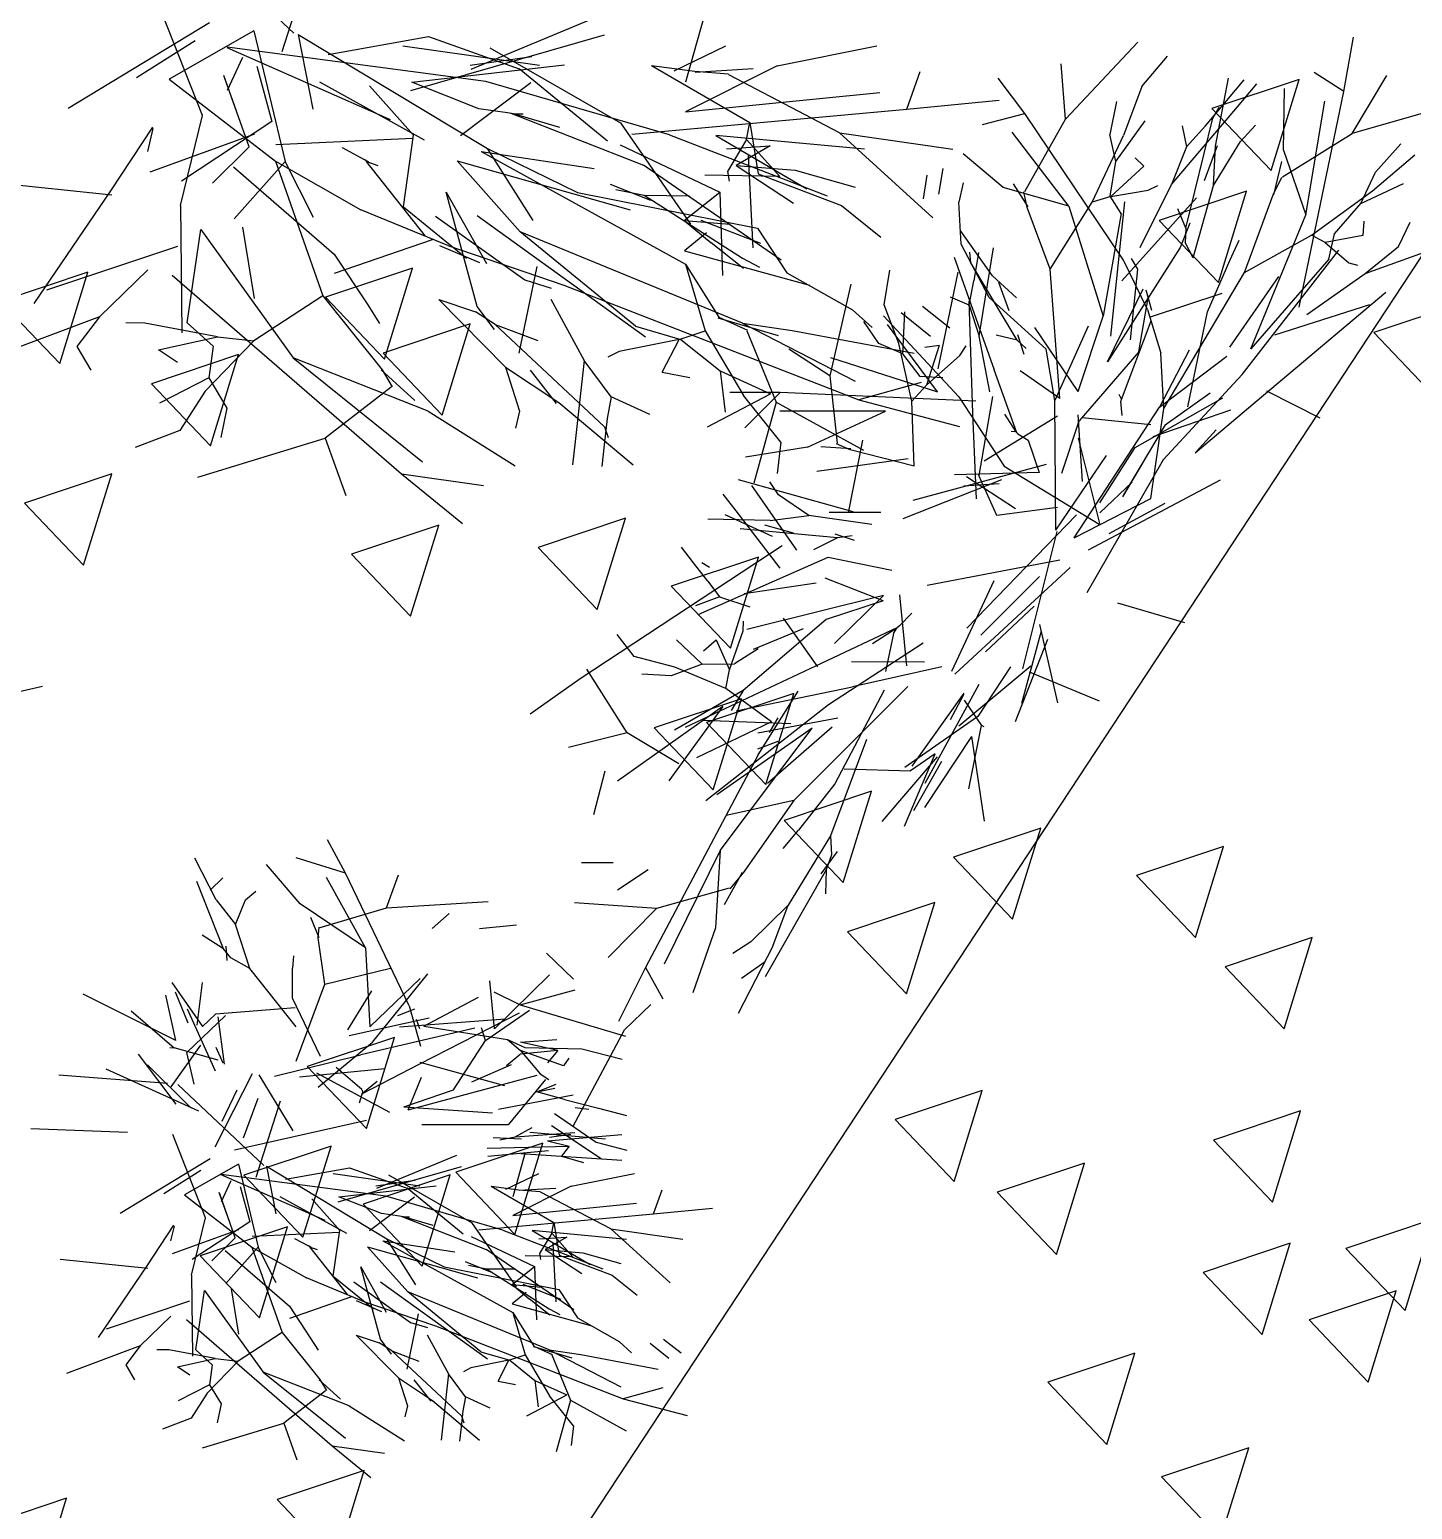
# Model space of a CAD drawing. Header units: millimetres. Extents: x 465413 to 948826, y 2516576 to 3795663.
# Drawn here: x 886536 to 887637, y 2794571 to 2795750 of the extents above; entities that cross this region are included whole.
import ezdxf

# ---------------------------------------------------------------- set-up
doc = ezdxf.new("R2010")
doc.units = ezdxf.units.MM
doc.layers.add('MUR-POH', color=64, linetype='Continuous')

# ---------------------------------------------------------------- blocks, each defined once
blk = doc.blocks.new('strom podorys')
at = {"color": 1}
for points in [[(899220, 2872333.9), (899176.9, 2872274.7), (899243.9, 2872261.8)], [(899428.7, 2872263.4), (899385.6, 2872204.2), (899452.5, 2872191.2)], [(899237.6, 2872237), (899194.5, 2872177.8), (899261.5, 2872164.8)], [(898732.1, 2871802), (898689, 2871742.9), (898756, 2871729.9)], [(899525.3, 2871801.4), (899482.2, 2871742.3), (899549.2, 2871729.3)], [(898795.3, 2871792.4), (898752.2, 2871733.2), (898819.1, 2871720.2)], [(899625, 2871783.3), (899582, 2871724.1), (899648.9, 2871711.1)], [(899090, 2871774.2), (899046.9, 2871715.1), (899113.9, 2871702.1)], [(898985.7, 2871738), (898942.6, 2871678.8), (899009.6, 2871665.8)], [(899398.3, 2871728.9), (899355.2, 2871669.7), (899422.2, 2871656.7)], [(899175.9, 2871702.1), (899132.8, 2871642.9), (899199.8, 2871630)], [(899144.4, 2871674.5), (899101.3, 2871615.3), (899168.3, 2871602.3)], [(899271.4, 2871674.5), (899228.3, 2871615.3), (899295.3, 2871602.3)], [(898659.2, 2871665.4), (898616.1, 2871606.3), (898683.1, 2871593.3)], [(899697.6, 2871665.4), (899654.5, 2871606.3), (899721.5, 2871593.3)], [(898523.4, 2871649.2), (898480.3, 2871590), (898547.3, 2871577.1)], [(898867.8, 2871647.3), (898824.7, 2871588.1), (898891.7, 2871575.1)], [(899833.6, 2871656.4), (899790.5, 2871597.2), (899857.5, 2871584.2)], [(899364, 2871631.6), (899320.9, 2871572.4), (899387.9, 2871559.4)], [(899842.7, 2871592.9), (899799.6, 2871533.7), (899866.6, 2871520.7)], [(899752, 2871574.8), (899708.9, 2871515.6), (899775.9, 2871502.6)], [(898632, 2871529.4), (898588.9, 2871470.2), (898655.9, 2871457.3)], [(899481.6, 2871531.7), (899438.5, 2871472.5), (899505.4, 2871459.5)], [(899581.5, 2871531.7), (899538.4, 2871472.5), (899605.4, 2871459.5)], [(899702, 2871431.8), (899658.9, 2871372.6), (899725.9, 2871359.6)], [(899819.6, 2871422.9), (899776.5, 2871363.8), (899843.4, 2871350.8)], [(899075.8, 2871294.5), (899032.7, 2871235.3), (899099.7, 2871222.3)], [(899220.9, 2871294.5), (899177.8, 2871235.3), (899244.8, 2871222.3)], [(899175.5, 2871231), (899132.4, 2871171.8), (899199.4, 2871158.9)], [(899084.9, 2871194.8), (899041.8, 2871135.6), (899108.7, 2871122.6)], [(899093.9, 2871122.2), (899050.8, 2871063), (899117.8, 2871050.1)], [(899256.3, 2870999.6), (899213.2, 2870940.4), (899280.2, 2870927.4)], [(899076, 2870844), (899032.9, 2870784.9), (899099.8, 2870771.9)]]:
    blk.add_lwpolyline(points, close=True, dxfattribs=at)

msp = doc.modelspace()

# ---------------------------------------------------------------- linework, layer by layer
at = {"layer": 'MUR-POH', "color": 252}
for p, q in [((886638.8, 2795848.6), (886746.5, 2795747.1)), ((886737.1, 2795732.6), (886767.6, 2795828)), ((886673.6, 2795681.5), (886632.6, 2795786.1)), ((886987.6, 2795759.9), (886887.5, 2795718.2)), ((887074, 2795763.5), (887058.5, 2795708.2)), ((886679.4, 2795755.4), (886566.7, 2795687.2)), ((886714.7, 2795749), (886647.3, 2795710.5)), ((886714.7, 2795749), (886739.5, 2795644.9)), ((886667.8, 2795741), (886621.2, 2795711.6)), ((886899.4, 2795708.6), (886693.4, 2795735.9)), ((886750, 2795746.2), (886761.7, 2795686.5)), ((886750, 2795746.2), (886900.7, 2795655.2)), ((886773.9, 2795730.1), (886853.8, 2795744.4)), ((886833.4, 2795737.1), (886942, 2795721.6)), ((886993.7, 2795745.6), (886839.3, 2795701.2)), ((886853.8, 2795744.4), (886925.9, 2795718.8)), ((887090.3, 2795736.7), (887049.2, 2795716.9)), ((887131.4, 2795721.1), (887210.7, 2795737.1)), ((887360.9, 2795678.7), (887418.5, 2795739.9)), ((887582.8, 2795700.7), (887590.3, 2795744)), ((886823.4, 2795678.2), (886693.3, 2795735.4)), ((886705.6, 2795727.8), (886693.4, 2795701.6)), ((886935.9, 2795728.2), (886886.9, 2795721.4)), ((886902.6, 2795735.5), (887006.6, 2795675.7)), ((887421.8, 2795704.7), (887442.3, 2795728.8)), ((886700.8, 2795684.9), (886690.7, 2795713.4)), ((886717.1, 2795720.8), (886728.9, 2795676.7)), ((886840.5, 2795708.1), (886962.1, 2795721.8)), ((886996.3, 2795661.2), (886925.9, 2795718.8)), ((887031.4, 2795721.3), (887065.8, 2795716.8)), ((887031.4, 2795721.3), (887109.7, 2795675.9)), ((887131.4, 2795721.1), (887058.5, 2795684.5)), ((887065.8, 2795716.8), (887092.6, 2795714.7)), ((887066.1, 2795716.1), (887112.2, 2795718.9)), ((887181, 2795667.7), (887092.9, 2795714)), ((887234.6, 2795686.5), (887245.4, 2795716.6)), ((887360.9, 2795678.7), (887357.6, 2795722.6)), ((887582.8, 2795700.7), (887559.1, 2795715.9)), ((887589.4, 2795667.2), (887616.8, 2795713.5)), ((886647.3, 2795710.5), (886731.8, 2795645.1)), ((886710.9, 2795656.6), (886691.3, 2795711.8)), ((886850.5, 2795662), (886767.3, 2795708.1)), ((886806.6, 2795705.2), (886841.8, 2795665.9)), ((886893.7, 2795686.9), (886840.5, 2795708.1)), ((886935.1, 2795707.7), (886879.1, 2795665.5)), ((887045.7, 2795666.2), (886899.4, 2795708.6)), ((887328.6, 2795683.1), (887307.3, 2795711.4)), ((887421.8, 2795704.7), (887407.3, 2795665.6)), ((887480.5, 2795657.1), (887490.8, 2795711.2)), ((887489.4, 2795693.4), (887503.4, 2795710.1)), ((887498.1, 2795688.6), (887513.4, 2795706.7)), ((887534.5, 2795654), (887535.4, 2795703.1)), ((887547.2, 2795528.9), (887582.8, 2795700.7)), ((887058.5, 2795684.5), (887213.2, 2795699.8)), ((887234.6, 2795686.5), (887308.2, 2795693.7)), ((887401.6, 2795692.6), (887396.2, 2795666.4)), ((887445.5, 2795626.5), (887498.1, 2795688.6)), ((887472.4, 2795673.3), (887489.4, 2795693.4)), ((887552.5, 2795602.4), (887567.6, 2795693)), ((886656.1, 2795610), (886673.6, 2795681.5)), ((886916.6, 2795683.8), (886893.7, 2795686.9)), ((886921.4, 2795682.9), (886916.6, 2795683.8)), ((886919.3, 2795683.3), (887025, 2795642.1)), ((886921.4, 2795682.9), (886929.2, 2795683)), ((886958.4, 2795672), (886921.4, 2795682.9)), ((887015.6, 2795666.8), (887234.6, 2795686.5)), ((887294.8, 2795674.5), (887328.6, 2795683.1)), ((887328.5, 2795621.1), (887360.9, 2795678.7)), ((887407.1, 2795566.4), (887328.6, 2795683.1)), ((887401.2, 2795644.9), (887424.4, 2795677.3)), ((887456.8, 2795591.8), (887478.3, 2795679.4)), ((887478.3, 2795679.4), (887483.4, 2795688.1)), ((887660.8, 2795687.8), (887589.4, 2795667.2)), ((886600.6, 2795621.7), (886634.1, 2795672.2)), ((886634.3, 2795671.1), (886629.9, 2795652.8)), ((886715.1, 2795666.6), (886631.9, 2795636.5)), ((886728.9, 2795676.7), (886657, 2795629.3)), ((886833.7, 2795608.8), (886841.8, 2795665.9)), ((887006.6, 2795675.7), (887062.4, 2795595.1)), ((887045.7, 2795666.2), (887171.1, 2795617.7)), ((887082.5, 2795665.7), (887155.1, 2795623.2)), ((887200.9, 2795654.7), (887082.5, 2795665.7)), ((887107, 2795662.5), (887109.7, 2795675.9)), ((887109.7, 2795675.9), (887116.3, 2795635.1)), ((887181, 2795667.7), (887271.2, 2795654.8)), ((887255.4, 2795600.1), (887181, 2795667.7)), ((887363.6, 2795609.3), (887318.5, 2795668.2)), ((887382.2, 2795612.5), (887407.3, 2795665.6)), ((887401.2, 2795644.9), (887396.2, 2795666.4)), ((887453.9, 2795673.3), (887457.5, 2795656.6)), ((887457.5, 2795656.6), (887472.4, 2795673.3)), ((887500.4, 2795660.9), (887512.3, 2795673.8)), ((887533.8, 2795632.6), (887589.4, 2795667.2)), ((886710.9, 2795656.6), (886681.7, 2795627.6)), ((886841.2, 2795663.2), (886732.2, 2795658.2)), ((886784.9, 2795656), (886802.6, 2795646.4)), ((886937.1, 2795598), (886900.7, 2795655.2)), ((886900.7, 2795655.2), (886972.4, 2795620.2)), ((887006.3, 2795658.1), (887085.6, 2795620.5)), ((887091.1, 2795655.1), (887125.8, 2795657.4)), ((887107, 2795662.5), (887091.8, 2795636.9)), ((887125.8, 2795657.4), (887098.8, 2795641.8)), ((887133.6, 2795632.9), (887107, 2795662.5)), ((887457.5, 2795656.6), (887445.5, 2795626.5)), ((887471.6, 2795629.9), (887482.1, 2795657.8)), ((887478.9, 2795625.7), (887500.4, 2795660.9)), ((887478.9, 2795625.7), (887480.5, 2795657.1)), ((887534.5, 2795654), (887552.5, 2795602.4)), ((887607.9, 2795636.4), (887628.1, 2795659)), ((886739.5, 2795644.9), (886699, 2795599.4)), ((886731.8, 2795645.1), (886799.9, 2795606.5)), ((886731.8, 2795645.1), (886769.5, 2795538)), ((886762, 2795600.4), (886739.5, 2795644.9)), ((886805.8, 2795644.3), (886802.6, 2795646.4)), ((886851.3, 2795585.5), (886804.2, 2795645.3)), ((886805.8, 2795644.3), (886813.3, 2795641.7)), ((886876.5, 2795645.4), (886926.7, 2795588.9)), ((886876.5, 2795645.4), (887014.2, 2795606.4)), ((886895.6, 2795653), (886985.6, 2795639.3)), ((886895.6, 2795653), (887058.5, 2795563.2)), ((887134.7, 2795566.4), (887025, 2795642.1)), ((887098.8, 2795641.8), (887145.7, 2795638)), ((887098.8, 2795641.8), (887144.4, 2795611.8)), ((887108.2, 2795649.4), (887112.1, 2795576.3)), ((887311.3, 2795624.2), (887279.5, 2795651)), ((887396.6, 2795617.3), (887401.2, 2795644.9)), ((887423.5, 2795641.3), (887416.5, 2795647.8)), ((887527, 2795618.3), (887533.2, 2795644.8)), ((887605.6, 2795621.5), (887639.1, 2795650.3)), ((886698.4, 2795640.6), (886778.7, 2795571)), ((887133.6, 2795632.9), (887073.8, 2795634.1)), ((887091.8, 2795636.9), (887093.2, 2795629.3)), ((887116.3, 2795635.1), (887182.6, 2795609.8)), ((887145.7, 2795638), (887193.4, 2795624.6)), ((887247.8, 2795615.1), (887250.8, 2795634)), ((887263.2, 2795639.3), (887259.8, 2795618.9)), ((887423.5, 2795641.3), (887397.1, 2795617.1)), ((887526.5, 2795618.4), (887533.2, 2795632.5)), ((887596.1, 2795611.5), (887607.9, 2795636.4)), ((886601.6, 2795618.1), (886491.9, 2795629.5)), ((886539.6, 2795531.8), (886600.6, 2795621.7)), ((886892.5, 2795529.5), (886867.9, 2795620.5)), ((886867.9, 2795620.5), (886899.8, 2795563.7)), ((886972.4, 2795620.2), (887115.8, 2795591.9)), ((886998.4, 2795627), (887030.4, 2795614.2)), ((887002.8, 2795622.5), (887025.4, 2795618)), ((887025.4, 2795618), (887061.7, 2795617.6)), ((887025.4, 2795618), (887103.9, 2795567.9)), ((887057.4, 2795598), (887085.6, 2795620.5)), ((887085.6, 2795620.5), (887087.9, 2795554.1)), ((887279.5, 2795627.9), (887276.1, 2795612.6)), ((887363.6, 2795609.3), (887311.3, 2795624.2)), ((887331.3, 2795608.8), (887319.6, 2795627.1)), ((887330.6, 2795608.3), (887327.8, 2795620.7)), ((887397.1, 2795617.1), (887426.9, 2795622)), ((887420.6, 2795576.4), (887445.5, 2795626.5)), ((887426.9, 2795622), (887434.6, 2795625.7)), ((887462.6, 2795568.1), (887478.9, 2795625.7)), ((887503.6, 2795556.4), (887526.5, 2795618.4)), ((887556.8, 2795586.2), (887605.6, 2795621.5)), ((887596.1, 2795611.5), (887630.1, 2795627.5)), ((886656.1, 2795610), (886657.3, 2795508.6)), ((886869.1, 2795577.9), (886799.9, 2795606.5)), ((886833.7, 2795608.8), (886884, 2795568)), ((887182.6, 2795609.8), (887214, 2795584.8)), ((887278, 2795579), (887276.1, 2795612.6)), ((887348.9, 2795559.3), (887330.6, 2795608.3)), ((887348.9, 2795559.3), (887382.2, 2795612.5)), ((887363.6, 2795609.3), (887391, 2795521.7)), ((887397.1, 2795617.1), (887382.2, 2795612.5)), ((887405.3, 2795603.5), (887396.6, 2795617.3)), ((887397.2, 2795505.8), (887408.2, 2795612.7)), ((887465.3, 2795615.9), (887405.8, 2795549.9)), ((887456.8, 2795591.8), (887450.6, 2795607.3)), ((887575.3, 2795587.3), (887596.1, 2795611.5)), ((886859.2, 2795601.5), (886930.4, 2795550.7)), ((886892.5, 2795601.8), (887026.4, 2795505.3)), ((887057.4, 2795598), (887078.7, 2795580.2)), ((887057.4, 2795598), (887094, 2795595)), ((887070.7, 2795598.3), (887118.2, 2795580)), ((887405.3, 2795603.5), (887391, 2795521.7)), ((887460.1, 2795595.7), (887452.4, 2795576.4)), ((887508.7, 2795495.7), (887552.5, 2795602.4)), ((887598.5, 2795597.3), (887597.9, 2795586)), ((887626.2, 2795577.2), (887635.4, 2795596.6)), ((886661.5, 2795516.4), (886672.4, 2795590.8)), ((886672.4, 2795590.8), (886745.8, 2795488.5)), ((886705.6, 2795592.5), (886714.8, 2795535.8)), ((886856.5, 2795582.5), (886778.7, 2795555.7)), ((887018.5, 2795513.9), (886926.7, 2795588.9)), ((887103.7, 2795516.2), (886926.7, 2795588.9)), ((887075.1, 2795588.2), (887057.6, 2795573.9)), ((887115.8, 2795591.9), (887139.1, 2795556.3)), ((887302.8, 2795554), (887277.2, 2795590.3)), ((887456.8, 2795591.8), (887456.4, 2795580.4)), ((887503.6, 2795556.4), (887556.8, 2795586.2)), ((887567.9, 2795580.3), (887556.8, 2795586.2)), ((887597.9, 2795586), (887567.9, 2795580.3)), ((887570.8, 2795567.2), (887575.3, 2795587.3)), ((886653.7, 2795577.3), (886549.4, 2795542.5)), ((886778.7, 2795571), (886804.8, 2795531.6)), ((886894.5, 2795564.2), (886862.7, 2795577.8)), ((886869.1, 2795577.9), (886961.6, 2795546.4)), ((887057.6, 2795573.9), (887157.1, 2795546.5)), ((887104.7, 2795559.6), (887078.7, 2795580.2)), ((887300.1, 2795536.7), (887278, 2795579)), ((887285.7, 2795564.3), (887284.9, 2795572.6)), ((887291.7, 2795572.5), (887288.1, 2795549.9)), ((887292.3, 2795505.9), (887303.7, 2795576.3)), ((887452.4, 2795576.4), (887394.4, 2795485.3)), ((887462.6, 2795568.1), (887456.4, 2795580.4)), ((887492, 2795566), (887499.4, 2795582.3)), ((887501.7, 2795475.4), (887578.6, 2795574.4)), ((887567.9, 2795580.3), (887586.6, 2795564.2)), ((887599.7, 2795555.8), (887669.2, 2795580.7)), ((887599.7, 2795555.8), (887626.2, 2795577.2)), ((886926, 2795492.2), (886940.2, 2795561.2)), ((887058.5, 2795563.2), (887074, 2795510.1)), ((887058.5, 2795563.2), (887084.8, 2795520.9)), ((887103.9, 2795567.9), (887117.2, 2795560.7)), ((887272.3, 2795568.7), (887304.2, 2795479)), ((887322.5, 2795502.6), (887285.7, 2795564.3)), ((887356.5, 2795456.2), (887348.9, 2795559.3)), ((887426.4, 2795527), (887407.1, 2795566.4)), ((887412.9, 2795502.9), (887418.5, 2795559.2)), ((887418.5, 2795559.2), (887413.6, 2795567.7)), ((887474, 2795525.1), (887492, 2795566)), ((887570.8, 2795567.2), (887508.7, 2795495.7)), ((887586.6, 2795564.2), (887593.5, 2795562.5)), ((886630.1, 2795558.6), (886591.7, 2795521.3)), ((886649.6, 2795554.5), (886832.1, 2795396.2)), ((886930.4, 2795550.7), (886951.5, 2795544.1)), ((887139.1, 2795556.3), (887191.3, 2795526.9)), ((887190, 2795547.2), (887173.2, 2795474.2)), ((887216.7, 2795530.9), (887221.2, 2795558.3)), ((887259.7, 2795479.9), (887275.4, 2795556.9)), ((887284.4, 2795530.5), (887288.1, 2795549.9)), ((887321.9, 2795536.4), (887302.8, 2795554)), ((887316.2, 2795526.1), (887308, 2795548.5)), ((887439.3, 2795448.3), (887503.6, 2795556.4)), ((887491.8, 2795497.1), (887530.9, 2795553.3)), ((887553.1, 2795523.1), (887599.7, 2795555.8)), ((886769.5, 2795538), (886714.5, 2795502.1)), ((886769.5, 2795538), (886816.8, 2795479)), ((886961.6, 2795546.4), (887196.4, 2795455.1)), ((887284.4, 2795530.5), (887269.5, 2795536.9)), ((887345.6, 2795495.5), (887300.1, 2795536.7)), ((887394.4, 2795485.3), (887422.8, 2795543.6)), ((887419.3, 2795493.4), (887427, 2795538)), ((887425, 2795542.7), (887429.4, 2795526.4)), ((887428.7, 2795521.2), (887485.7, 2795540)), ((887616.1, 2795540.6), (887518.7, 2795458.7)), ((886804.8, 2795531.6), (886814.7, 2795515.8)), ((886862, 2795535), (886915.1, 2795481.1)), ((886862, 2795535), (886891.1, 2795525.3)), ((886906.8, 2795515), (886891.1, 2795525.3)), ((886906.3, 2795511), (886892.5, 2795529.5)), ((886951.2, 2795535.2), (886977.8, 2795486.4)), ((887207, 2795512.8), (887191.3, 2795526.9)), ((887228.4, 2795500), (887216.7, 2795530.9)), ((887253.5, 2795505.6), (887230.2, 2795524.3)), ((887231.5, 2795491.7), (887233.1, 2795525.3)), ((887247, 2795529.8), (887268.8, 2795512.5)), ((887287.1, 2795444.5), (887284.3, 2795533.8)), ((887284.4, 2795530.5), (887292.3, 2795505.9)), ((887426.4, 2795527), (887436.9, 2795492.4)), ((887458.4, 2795449.5), (887474, 2795525.1)), ((887527.8, 2795507), (887603.3, 2795531.1)), ((886591.7, 2795521.3), (886499.7, 2795486.8)), ((886591.7, 2795521.3), (886573.7, 2795497.6)), ((886627.8, 2795516.3), (886612.8, 2795516.5)), ((886685.7, 2795505.3), (886627.8, 2795516.3)), ((886661.5, 2795516.4), (886682.1, 2795497.9)), ((886906.8, 2795515), (886940.7, 2795502.4)), ((886906.8, 2795515), (886993.9, 2795433.7)), ((887018.5, 2795513.9), (887054.6, 2795503.3)), ((887084.2, 2795520.4), (887132.2, 2795506.3)), ((887084.8, 2795520.9), (887107.7, 2795510.5)), ((887103.7, 2795516.2), (887193.6, 2795470.1)), ((887103.7, 2795516.2), (887143.2, 2795510.3)), ((887212.4, 2795499.9), (887200.3, 2795517.5)), ((887276.1, 2795457.6), (887216.1, 2795522.1)), ((887259.2, 2795461.5), (887219.3, 2795515.2)), ((887371.2, 2795461.8), (887336.6, 2795512.8)), ((887379.1, 2795513.8), (887352.4, 2795454.5)), ((887371.2, 2795461.8), (887391, 2795521.7)), ((887428.9, 2795517.8), (887405.3, 2795455)), ((886638.6, 2795494.9), (886685.7, 2795505.3)), ((886714.5, 2795502.1), (886675.8, 2795462.1)), ((886685.7, 2795505.3), (886714.5, 2795502.1)), ((887053.3, 2795503.3), (887005.5, 2795493.7)), ((887039.8, 2795477.2), (887053.3, 2795503.3)), ((887053.3, 2795503.3), (887074, 2795510.1)), ((887054.6, 2795503.3), (887085.9, 2795478.1)), ((887074, 2795510.1), (887104.5, 2795458.6)), ((887107.2, 2795510), (887130.5, 2795453.3)), ((887143.2, 2795510.3), (887240.4, 2795492.4)), ((887238.6, 2795454.1), (887228.4, 2795500)), ((887300.7, 2795461.6), (887292.3, 2795505.9)), ((887322.5, 2795502.6), (887305.8, 2795506.5)), ((887329.6, 2795496.1), (887322.5, 2795502.6)), ((887328.2, 2795491.3), (887323, 2795506.8)), ((886573.7, 2795497.6), (886584.7, 2795478.8)), ((886653.9, 2795484.8), (886638.6, 2795494.9)), ((886682.1, 2795497.9), (886678.8, 2795472.7)), ((886745.8, 2795488.5), (886848.9, 2795405.7)), ((886853.5, 2795446.1), (886745.8, 2795488.5)), ((887005.5, 2795493.7), (886996.6, 2795489.1)), ((887173.2, 2795474.2), (887140.8, 2795495.4)), ((887173.8, 2795488.8), (887259.2, 2795461.5)), ((887231.5, 2795491.7), (887212.4, 2795499.9)), ((887245.2, 2795473.7), (887231.5, 2795491.7)), ((887260.4, 2795498.4), (887249.1, 2795496.8)), ((887260.4, 2795498.4), (887250.2, 2795466.9)), ((887250.2, 2795466.9), (887276.9, 2795490.4)), ((887276.9, 2795490.4), (887282, 2795498)), ((887352.4, 2795454.5), (887345.6, 2795495.5)), ((887419.3, 2795493.4), (887371.8, 2795438.5)), ((887459.4, 2795494.8), (887435.9, 2795449.3)), ((887435.9, 2795449.3), (887489.6, 2795489.8)), ((887439.3, 2795448.3), (887436.9, 2795492.4)), ((886815.9, 2795479), (886842.8, 2795454.5)), ((886816.8, 2795479), (886824.9, 2795465.4)), ((886915.1, 2795481.1), (886926.3, 2795446.1)), ((886915.1, 2795481.1), (886957.5, 2795453)), ((886934.6, 2795478.7), (886955.5, 2795452.1)), ((886977.8, 2795486.4), (886970.6, 2795422)), ((886999.1, 2795457.6), (886977.8, 2795486.4)), ((887039.8, 2795477.2), (887061.9, 2795472.8)), ((887085.9, 2795478.1), (887089.9, 2795445.2)), ((887085.9, 2795478.1), (887126.2, 2795459.9)), ((887322.2, 2795428.8), (887304.2, 2795479)), ((887356.5, 2795456.2), (887324.8, 2795478.1)), ((886678.8, 2795472.7), (886639.4, 2795452.4)), ((886678.8, 2795472.7), (886693, 2795448.5)), ((886823.9, 2795465.1), (886771.5, 2795424.7)), ((887173.2, 2795474.2), (887179.1, 2795420.7)), ((887246.1, 2795468.8), (887196.4, 2795455.1)), ((887250.2, 2795466.9), (887238.6, 2795454.1)), ((887263.2, 2795472.6), (887245.2, 2795473.7)), ((887501.7, 2795475.4), (887438.7, 2795407.3)), ((886675.8, 2795462.1), (886655.6, 2795430.7)), ((886957.5, 2795453), (887016.7, 2795403.3)), ((886999.1, 2795457.6), (886995.9, 2795440.2)), ((887029.9, 2795443.5), (886999.1, 2795457.6)), ((887075.8, 2795433.7), (887126.2, 2795459.9)), ((887133.7, 2795461), (887093.7, 2795461)), ((887134.3, 2795421.5), (887104.5, 2795458.6)), ((887133.7, 2795461), (887105.6, 2795432.7)), ((887130.5, 2795453.3), (887112.8, 2795388.8)), ((887130.5, 2795453.3), (887200.1, 2795415)), ((887289.7, 2795454.1), (887133.7, 2795461)), ((887196.4, 2795455.1), (887276.5, 2795433.9)), ((887240.6, 2795402.4), (887238.6, 2795454.1)), ((887276.1, 2795457.6), (887312.2, 2795402.3)), ((887303, 2795457.7), (887292, 2795394.9)), ((887353.4, 2795351.4), (887352.4, 2795454.5)), ((887405.3, 2795456.1), (887403.7, 2795459.4)), ((887405.3, 2795456.1), (887405.1, 2795453.7)), ((887406.1, 2795442.7), (887405.1, 2795453.7)), ((887416.5, 2795417.2), (887486.4, 2795456.6)), ((887440.3, 2795435.1), (887476.2, 2795460.6)), ((887518.7, 2795458.7), (887464.3, 2795412.6)), ((887521, 2795462.3), (887563.6, 2795440.8)), ((886693, 2795448.5), (886688.3, 2795425)), ((886853.5, 2795446.1), (886922.7, 2795402.5)), ((886926.3, 2795446.1), (886923.1, 2795432.6)), ((887217.7, 2795446.2), (887133.5, 2795446)), ((887155.5, 2795417.4), (887217.7, 2795446.2)), ((887290.1, 2795376.4), (887287.1, 2795444.5)), ((887296.2, 2795406.6), (887354.6, 2795442.3)), ((887312.5, 2795443.6), (887321.5, 2795429.5)), ((887367.8, 2795345.3), (887435.9, 2795449.3)), ((887370.7, 2795443.1), (887374.4, 2795390.2)), ((887428.9, 2795376.5), (887439.3, 2795448.3)), ((887430.7, 2795425.8), (887492.7, 2795447.2)), ((886655.6, 2795430.7), (886620, 2795417.1)), ((886995.9, 2795440.2), (886993.6, 2795419.3)), ((886993.9, 2795433.7), (886996.8, 2795425.1)), ((887321.5, 2795429.5), (887317.8, 2795430)), ((887321.5, 2795429.5), (887323, 2795428.1)), ((887358.2, 2795396.8), (887371.8, 2795438.5)), ((887374.2, 2795441), (887429.1, 2795435.6)), ((887440.3, 2795435.1), (887407.3, 2795379.4)), ((887465.1, 2795413.7), (887481.1, 2795431.1)), ((886669.9, 2795393.6), (886771.5, 2795424.7)), ((886771.5, 2795424.7), (886787.9, 2795378.8)), ((886970.6, 2795422), (886968.4, 2795403.3)), ((886993.6, 2795419.3), (886991.8, 2795402.1)), ((887155.5, 2795417.4), (887106.2, 2795409.4)), ((887134.3, 2795421.5), (887131.5, 2795396.5)), ((887190, 2795416.1), (887166.2, 2795417.8)), ((887189.6, 2795415.4), (887178.7, 2795420)), ((887188.3, 2795365.2), (887199.6, 2795423.1)), ((887323, 2795428.1), (887331.4, 2795422.9)), ((887331.4, 2795422.9), (887340.1, 2795397.2)), ((887371, 2795424.7), (887388.2, 2795356.5)), ((887162.9, 2795398.4), (887235.6, 2795408.4)), ((887240.6, 2795402.4), (887189.6, 2795415.4)), ((887353.4, 2795351.4), (887393.6, 2795410.8)), ((887438.7, 2795407.3), (887377.9, 2795301.3)), ((887388.3, 2795373.1), (887416.5, 2795417.2)), ((887423.4, 2795406.5), (887406.3, 2795377.8)), ((886832.1, 2795396.2), (886880.8, 2795356.5)), ((886832.1, 2795396.2), (886897.6, 2795386.9)), ((887239.7, 2795375.2), (887346, 2795403.8)), ((887340.1, 2795397.2), (887272.6, 2795395.3)), ((887306.2, 2795363), (887292, 2795394.9)), ((887312.2, 2795402.3), (887387.9, 2795356.1)), ((887191.9, 2795365.9), (887100.6, 2795391.4)), ((887147.1, 2795335.3), (887111.2, 2795387)), ((887132.4, 2795379.4), (887125.5, 2795389.8)), ((887231.6, 2795360.6), (887310.4, 2795391.8)), ((887280.1, 2795386.6), (887308.2, 2795388.6)), ((887321.3, 2795368.2), (887282.3, 2795393.7)), ((887379.4, 2795335.7), (887484.4, 2795391.5)), ((887388.3, 2795365.1), (887414, 2795389.5)), ((887098.7, 2795366.7), (887088.4, 2795379.9)), ((887156.7, 2795362.9), (887132.4, 2795379.4)), ((887367.8, 2795345.3), (887428.9, 2795376.5)), ((887395.9, 2795348.7), (887440.3, 2795372.9)), ((887125.7, 2795358.9), (887076.2, 2795360.1)), ((887127.8, 2795346.2), (887090, 2795363.6)), ((887133.9, 2795321.1), (887098.7, 2795366.7)), ((887125.7, 2795358.9), (887156.7, 2795362.9)), ((887206.8, 2795355.8), (887156.7, 2795362.9)), ((887214, 2795365.4), (887172.8, 2795365.4)), ((887369.9, 2795363.5), (887282.5, 2795273.3)), ((887354.6, 2795369.4), (887306.2, 2795363)), ((887179.5, 2795345.1), (887101.9, 2795352.3)), ((887144.5, 2795348.8), (887121.5, 2795355.2)), ((887193, 2795343.2), (887177.5, 2795348.1)), ((887191.1, 2795346.7), (887179.5, 2795345.1)), ((887327.1, 2795240.9), (887354.4, 2795350.2)), ((887135.3, 2795338.9), (886974.6, 2795232.8)), ((887064.7, 2795325.4), (887055.3, 2795337.7)), ((887179.5, 2795345.1), (887160.4, 2795335.6)), ((887076.3, 2795310.8), (887064.7, 2795325.4)), ((887068.4, 2795284.1), (887172, 2795329.7)), ((887077.6, 2795321.5), (887071.4, 2795325.4)), ((887172, 2795329.7), (887222.8, 2795319.4)), ((887356.4, 2795327.4), (887250.8, 2795307.2)), ((887215.8, 2795295.1), (887169.6, 2795313.1)), ((887364.8, 2795321.5), (887272.9, 2795236.6)), ((887293.7, 2795267.7), (887340.2, 2795314.5)), ((887076.3, 2795310.8), (887085.4, 2795298.1)), ((887162.5, 2795309.2), (887105, 2795300.6)), ((887234.7, 2795243.4), (887229.2, 2795299.8)), ((887270.4, 2795238.9), (887304.1, 2795311.2)), ((887085.4, 2795298.1), (887066.4, 2795291)), ((887085.4, 2795298.1), (887109.6, 2795290.3)), ((887216.1, 2795299.2), (887107.2, 2795272.2)), ((887215.8, 2795295.1), (887170.5, 2795280.2)), ((887216.1, 2795299.2), (887177.1, 2795261)), ((887336, 2795290.9), (887297.4, 2795254.5)), ((887402.5, 2795293.5), (887455.8, 2795277.7)), ((887170.5, 2795280.2), (887104.3, 2795223.6)), ((887104.4, 2795271.2), (887104.7, 2795278.9)), ((887163.9, 2795242.5), (887136.4, 2795281.1)), ((887228.7, 2795275), (887238.5, 2795285.1)), ((887340.3, 2795276.1), (887354.6, 2795213.8)), ((887017.5, 2795250.7), (887003.9, 2795268.3)), ((887093.5, 2795240.1), (887104.4, 2795271.2)), ((887152.2, 2795272.7), (887112.3, 2795256.3)), ((887166.7, 2795245.3), (887227.6, 2795274.1)), ((887226.6, 2795273.3), (887207.2, 2795260.8)), ((887223.9, 2795268.9), (887217.7, 2795238.8)), ((887223.9, 2795268.9), (887226.6, 2795273.3)), ((887228.7, 2795275), (887226.6, 2795273.3)), ((887321.2, 2795199), (887346.9, 2795264.6)), ((887326.2, 2795213.5), (887341.8, 2795271.1)), ((887071.6, 2795244.6), (887051.1, 2795263.9)), ((887072.6, 2795255.3), (887082.8, 2795264)), ((887082.8, 2795264), (887093.5, 2795240.1)), ((887116.2, 2795256.8), (887097.3, 2795244.8)), ((887247.6, 2795261.2), (887172.3, 2795212.3)), ((887049.8, 2795242.3), (887017.5, 2795250.7)), ((887071.6, 2795244.6), (887047.1, 2795235.4)), ((887090.5, 2795225.1), (887049.8, 2795242.3)), ((887058.5, 2795194.5), (887166.7, 2795245.3)), ((887071.6, 2795244.6), (887097.3, 2795244.8)), ((887190.7, 2795246.7), (887248.7, 2795246.4)), ((887262.5, 2795242.4), (887191.4, 2795226.5)), ((887276.1, 2795195.6), (887333.5, 2795243.2)), ((887317.1, 2795242.4), (887291.2, 2795203)), ((886974.6, 2795232.8), (886934.7, 2795204.8)), ((887011.8, 2795189.8), (886979.8, 2795240.6)), ((887047.1, 2795235.4), (887023.5, 2795236.6)), ((887090.5, 2795225.1), (887093.5, 2795240.1)), ((887332.2, 2795238.6), (887387.9, 2795215.5)), ((886503.5, 2795217.2), (886546.3, 2795227)), ((887104.3, 2795223.6), (887049.7, 2795192.1)), ((887126.9, 2795198.8), (887090.5, 2795225.1)), ((887104.3, 2795223.6), (887094.8, 2795207.8)), ((887098.8, 2795207.3), (887191.4, 2795226.5)), ((887116.2, 2795172.5), (887148, 2795223.1)), ((887235.5, 2795226.8), (887144.6, 2795135.9)), ((887216.7, 2795223.8), (887177.2, 2795149.3)), ((887238.9, 2795163.3), (887280.4, 2795221.6)), ((887249.3, 2795149.8), (887292.2, 2795228.8)), ((887279.9, 2795220.2), (887269.1, 2795200.2)), ((887088, 2795210.8), (887004.1, 2795151.4)), ((887088, 2795210.8), (887045, 2795151.7)), ((887172.3, 2795212.3), (887074.5, 2795135.8)), ((887280.2, 2795216), (887294, 2795195.7)), ((887126.9, 2795198.8), (887067.1, 2795170)), ((887072.3, 2795199.9), (887142.3, 2795197.3)), ((887159.3, 2795193.6), (887083.4, 2795140.5)), ((887086, 2795096.3), (887159.3, 2795193.6)), ((887179.8, 2795201.5), (887116, 2795189.7)), ((887175.1, 2795194.5), (887123.6, 2795149.5)), ((887131.8, 2795201.9), (887125, 2795190.1)), ((887291.2, 2795203), (887233, 2795162.3)), ((887283.9, 2795145.4), (887294, 2795195.7)), ((887296.2, 2795194.7), (887294, 2795195.7)), ((887011.8, 2795189.8), (886965.2, 2795178.2)), ((887053, 2795165.3), (887011.8, 2795189.8)), ((887132, 2795183), (887115.8, 2795176.9)), ((887202.4, 2795184.6), (887173.8, 2795107.9)), ((887286.1, 2795187.1), (887248.7, 2795130.5)), ((887286.1, 2795187.1), (887296.2, 2795119.6)), ((887116.2, 2795172.5), (887026.4, 2795003)), ((887215, 2795119.2), (887259, 2795170.8)), ((887232.7, 2795115.5), (887257.2, 2795173.2)), ((887257.2, 2795173.2), (887237.7, 2795159.7)), ((886994.2, 2795159.4), (886985.2, 2795124.7)), ((887184.7, 2795161.2), (887237.7, 2795159.7)), ((887262.2, 2795167.1), (887239.9, 2795127.7)), ((887177.2, 2795149.3), (887148.3, 2795112.3)), ((887144.6, 2795135.9), (887090.8, 2795124)), ((887144.6, 2795135.9), (887104.2, 2795078.4)), ((887136.2, 2795097.8), (887148.3, 2795112.3)), ((886787.7, 2795078.1), (886773.2, 2795104.6)), ((887173.8, 2795107.9), (887140.1, 2795052.6)), ((887173.8, 2795107.9), (887174.7, 2795092.7)), ((886684.5, 2795056.9), (886667.5, 2795090.2)), ((886787.7, 2795078.1), (886748.4, 2795090.4)), ((887086, 2795096.3), (887041.5, 2795005.7)), ((887086, 2795096.3), (887082.2, 2795034.7)), ((887179.2, 2795095.4), (887166.2, 2795077.7)), ((887174.7, 2795092.7), (887170.3, 2795080.8)), ((886751.5, 2795053.8), (886724.8, 2795085)), ((886838.3, 2794972.4), (886787.7, 2795078.1)), ((886820.2, 2795050.6), (886829.9, 2795076.9)), ((887000.8, 2795086.5), (886975.5, 2795086.3)), ((887028.7, 2795080.7), (887004.2, 2795064.6)), ((887103.6, 2795078.6), (887089.2, 2795052.8)), ((887104.2, 2795078.4), (887093.6, 2795065.8)), ((887170.3, 2795080.8), (887121.7, 2794995.5)), ((887170.3, 2795080.8), (887169.9, 2795061.6)), ((886690.5, 2795017.9), (886669.1, 2795071.4)), ((886679.9, 2795064.6), (886689.8, 2795074.3)), ((886803.6, 2795018.8), (886772.4, 2795074.8)), ((887093.2, 2795066.2), (887035.4, 2795049.9)), ((886684.5, 2795056.9), (886700, 2795037.2)), ((886700, 2795037.2), (886707.9, 2795056.9)), ((886707.9, 2795056.9), (886716.2, 2795063.8)), ((886803.6, 2795018.8), (886751.5, 2795053.8)), ((886820.2, 2795050.6), (886901.2, 2795055.5)), ((887035.4, 2795049.9), (886969.9, 2795054.6)), ((887140.1, 2795052.6), (887110.5, 2795023.5)), ((887127.9, 2795020.1), (887140.1, 2795052.6)), ((886766.7, 2795026.7), (886759.9, 2795042.8)), ((886767.5, 2795034.9), (886820.2, 2795050.6)), ((886856.5, 2795034), (886870.3, 2795045.9)), ((887035.4, 2795049.9), (886996.7, 2795011.1)), ((886690.5, 2795017.9), (886673.4, 2795028.7)), ((886711.4, 2795002.2), (886700, 2795037.2)), ((886765.8, 2795026.7), (886766.7, 2795035.1)), ((886894.4, 2795034), (886923.7, 2795037)), ((887082.2, 2795034.7), (887064.3, 2794982.9)), ((886696.3, 2795010.7), (886690.5, 2795017.9)), ((886693.5, 2795008.6), (886692.5, 2795020.1)), ((886771.2, 2794989.8), (886765.8, 2795026.7)), ((886803.6, 2795018.8), (886807.1, 2794955.7)), ((887110.5, 2795023.5), (887096.2, 2795014.2)), ((887127.9, 2795020.1), (887100.2, 2794966.4)), ((886711.4, 2795002.2), (886696.3, 2795010.7)), ((886746.2, 2795012.2), (886745.3, 2795002.6)), ((886969.1, 2794993.7), (886947.7, 2795014.3)), ((887121.9, 2795007.6), (887103, 2794994.2)), ((886748.3, 2794955.8), (886711.4, 2795002.2)), ((886745.4, 2794978.6), (886745.3, 2795002.6)), ((886771.2, 2794989.8), (886823.5, 2795002.6)), ((886807.1, 2794955.7), (886847.2, 2794994.2)), ((886809.1, 2794943.6), (886853.3, 2794997.9)), ((886906.4, 2794954.1), (886950.2, 2794997.1)), ((887026.4, 2795003), (887005.1, 2794960.1)), ((887026.4, 2795003), (887040.4, 2794978.1)), ((886652.5, 2794944.9), (886578.8, 2794981.7)), ((886649.4, 2794991.2), (886673.7, 2794956)), ((886662.2, 2794958.8), (886652.2, 2794983.5)), ((886673.4, 2794991.2), (886669.3, 2794957.1)), ((886748.4, 2794928.3), (886771.2, 2794989.8)), ((886789.4, 2794953.3), (886808.5, 2794984.5)), ((886906.4, 2794954.1), (886902.5, 2794992.3)), ((886905.7, 2794983.7), (886926.6, 2794973.2)), ((886926.6, 2794973.2), (886970.5, 2794985.1)), ((886652.5, 2794944.9), (886644.4, 2794981)), ((886661.4, 2794970.1), (886683.8, 2794920.7)), ((886747.6, 2794971), (886684.1, 2794965.8)), ((886767.6, 2794932.1), (886745.4, 2794978.6)), ((886829.3, 2794964.8), (886842.8, 2794970)), ((886838.3, 2794972.4), (886847.4, 2794940.3)), ((886849.9, 2794956.4), (886893.4, 2794979.4)), ((886926.6, 2794973.2), (887010.7, 2794948.3)), ((887009.7, 2794953.3), (887030.7, 2794973.6)), ((886616.8, 2794968.6), (886651.1, 2794939.1)), ((886661.2, 2794935.3), (886692, 2794964.9)), ((886673.7, 2794956), (886684.1, 2794965.8)), ((886685.9, 2794963.6), (886690.9, 2794926.1)), ((886790.4, 2794948.9), (886854.2, 2794962.8)), ((886914.8, 2794962), (886830.5, 2794955.5)), ((886846.9, 2794954.1), (886844.1, 2794961.5)), ((886926, 2794966.6), (886845.9, 2794925.7)), ((886899.2, 2794945), (886934.1, 2794969)), ((886890.5, 2794954.8), (886799.7, 2794933.5)), ((886849.9, 2794956.4), (886916.6, 2794945.8)), ((886899.2, 2794945), (886895.8, 2794955)), ((886968.8, 2794876.6), (887009.7, 2794953.3)), ((886647.7, 2794939.4), (886651.1, 2794939.1)), ((886672.1, 2794941.2), (886648.5, 2794907.9)), ((886686.1, 2794929.3), (886651.1, 2794939.1)), ((886667.1, 2794910.2), (886661.2, 2794935.3)), ((886690.2, 2794926.9), (886684.5, 2794939.4)), ((886765.8, 2794907.6), (886809.1, 2794943.6)), ((886873.6, 2794905.7), (886899.2, 2794945)), ((886916.6, 2794945.8), (886930.4, 2794939.4)), ((886916.6, 2794945.8), (886926.9, 2794937)), ((886956.7, 2794936.9), (886926.8, 2794933.9)), ((886926.9, 2794937), (886942.7, 2794918.2)), ((886961.3, 2794924.8), (886926.9, 2794937)), ((886927, 2794943.6), (886955.9, 2794945.6)), ((886956.7, 2794936.9), (886927, 2794943.6)), ((886930.4, 2794939.4), (886975.9, 2794938.3)), ((886956.7, 2794936.9), (886948.6, 2794927.1)), ((886975.9, 2794938.3), (887008, 2794930)), ((886622.4, 2794934.1), (886652.5, 2794894.3)), ((886629.9, 2794925.4), (886664.5, 2794891.2)), ((886731.1, 2794916.4), (886799.7, 2794933.5)), ((886800.7, 2794905.9), (886780.3, 2794923.5)), ((886845.9, 2794925.7), (886801, 2794902.5)), ((886846.7, 2794927.6), (886914.3, 2794909)), ((886888.1, 2794911.9), (886919.7, 2794925.7)), ((886915.7, 2794925), (886926.8, 2794933.9)), ((886965.4, 2794930.8), (886961.3, 2794924.8)), ((886645.8, 2794910.6), (886559.4, 2794917.3)), ((886670.9, 2794888.6), (886596.9, 2794922)), ((886683.8, 2794860.3), (886713.6, 2794918.5)), ((886718.6, 2794917.5), (886745.6, 2794872.9)), ((886819, 2794922.2), (886750.9, 2794915.7)), ((886764.5, 2794919), (886822.7, 2794887.9)), ((886801.5, 2794903.1), (886812.7, 2794912.4)), ((886837.6, 2794889.7), (886940.3, 2794917.3)), ((886837.6, 2794889.7), (886848.2, 2794915.7)), ((886947, 2794913.7), (886917.2, 2794877.6)), ((886942.7, 2794918.2), (886949.5, 2794913.9)), ((886654, 2794909.9), (886722.5, 2794845.3)), ((886689.5, 2794880.7), (886701.3, 2794905.6)), ((886800.6, 2794901.9), (886798.4, 2794895.1)), ((886800.6, 2794901.9), (886801.5, 2794903.1)), ((886800.7, 2794905.9), (886801.5, 2794903.1)), ((886834.1, 2794892.1), (886873.6, 2794905.7)), ((886909.5, 2794890.3), (886969, 2794901.6)), ((886939.9, 2794903.9), (886955.5, 2794910.1)), ((886939.9, 2794903.9), (886954.2, 2794906.9)), ((886962.1, 2794897.8), (886939.9, 2794903.9)), ((886717.8, 2794898.6), (886706.2, 2794867)), ((886716.5, 2794836.1), (886735.9, 2794896.8)), ((886834.1, 2794892.1), (886904.8, 2794887.2)), ((886962.1, 2794897.8), (886989.1, 2794890.9)), ((886970.5, 2794891.6), (886981.4, 2794890.1)), ((886989.1, 2794890.9), (887011.5, 2794885.1)), ((886699.1, 2794857.9), (886804.3, 2794881.3)), ((886917.2, 2794877.6), (886848.3, 2794877.6)), ((886922.6, 2794868.1), (886936.3, 2794875.6)), ((886951.6, 2794877.3), (886991.3, 2794850.9)), ((886954, 2794886.8), (886987.3, 2794863.8)), ((886613.9, 2794871.7), (886537, 2794874.5)), ((886676.1, 2794803.6), (886650, 2794870.1)), ((886905.2, 2794867.6), (886927.8, 2794866.6)), ((886910.5, 2794865.8), (886922.6, 2794868.1)), ((886922.6, 2794868.1), (886970.3, 2794871.6)), ((886934.4, 2794872), (886994.8, 2794866.5)), ((886948.5, 2794865.1), (887007.6, 2794870.1)), ((886948.5, 2794865.1), (886965.7, 2794860.7)), ((886967.1, 2794870), (886950, 2794867.7)), ((886987.3, 2794863.8), (887011.6, 2794857.5)), ((886875.9, 2794853.4), (886812.2, 2794826.9)), ((886900.5, 2794859), (886965.7, 2794860.7)), ((886900.9, 2794852.7), (886949.2, 2794857.4)), ((886930.8, 2794855.8), (886921, 2794820.5)), ((886927.2, 2794855), (887007.8, 2794849.7)), ((886965.7, 2794860.7), (886959.5, 2794852.8)), ((886959.5, 2794852.8), (886977.1, 2794847.8)), ((886679.8, 2794850.6), (886608.1, 2794807.2)), ((886672.4, 2794841.4), (886642.8, 2794822.7)), ((886702.3, 2794846.5), (886659.4, 2794822)), ((886702.3, 2794846.5), (886718, 2794780.3)), ((886724.7, 2794844.8), (886732.1, 2794806.7)), ((886724.7, 2794844.8), (886820.6, 2794786.8)), ((886739.9, 2794834.5), (886790.7, 2794843.6)), ((886879.8, 2794844.3), (886781.6, 2794816.1)), ((886790.7, 2794843.6), (886836.6, 2794827.3)), ((886771.4, 2794801.5), (886688.6, 2794837.9)), ((886819.7, 2794820.8), (886688.7, 2794838.1)), ((886696.4, 2794833), (886688.7, 2794816.4)), ((886703.8, 2794828.6), (886711.3, 2794800.5)), ((886777.7, 2794838.9), (886846.9, 2794829)), ((886782.3, 2794820.5), (886859.7, 2794829.2)), ((886843, 2794833.3), (886811.8, 2794828.9)), ((886821.8, 2794837.9), (886888, 2794799.9)), ((886903.7, 2794828.9), (886925.6, 2794826)), ((886903.7, 2794828.9), (886953.6, 2794800)), ((886941.2, 2794838.7), (886915.1, 2794826.1)), ((886967.4, 2794828.8), (886921, 2794805.5)), ((886967.4, 2794828.8), (887017.8, 2794838.9)), ((886659.4, 2794822), (886713.1, 2794780.4)), ((886693.4, 2794805.7), (886687, 2794823.8)), ((886699.8, 2794787.7), (886687.4, 2794822.8)), ((886788.6, 2794791.2), (886735.7, 2794820.5)), ((886760.7, 2794818.7), (886783.1, 2794793.6)), ((886816.2, 2794807), (886782.3, 2794820.5)), ((886842.5, 2794820.2), (886806.8, 2794793.4)), ((886912.9, 2794793.8), (886819.7, 2794820.8)), ((886881.4, 2794790.7), (886836.6, 2794827.3)), ((886925.6, 2794826), (886942.7, 2794824.7)), ((886925.8, 2794825.6), (886955.2, 2794827.4)), ((886998.9, 2794794.8), (886942.8, 2794824.2)), ((887033, 2794806.7), (887039.9, 2794825.9)), ((886830.7, 2794805), (886816.2, 2794807)), ((886833.8, 2794804.4), (886830.7, 2794805)), ((886832.4, 2794804.7), (886899.7, 2794778.5)), ((886893.7, 2794794.2), (887033, 2794806.7)), ((886921, 2794805.5), (887019.4, 2794815.2)), ((887033, 2794806.7), (887079.8, 2794811.3)), ((886629.7, 2794765.5), (886651, 2794797.7)), ((886651.1, 2794797), (886648.3, 2794785.3)), ((886702.5, 2794794.1), (886649.6, 2794775)), ((886664.9, 2794758.1), (886676.1, 2794803.6)), ((886711.3, 2794800.5), (886665.6, 2794770.4)), ((886777.9, 2794757.3), (886783.1, 2794793.6)), ((886833.8, 2794804.4), (886838.7, 2794804.5)), ((886857.3, 2794797.5), (886833.8, 2794804.4)), ((886888, 2794799.9), (886923.5, 2794748.6)), ((886912.9, 2794793.8), (886992.6, 2794763)), ((886936.2, 2794793.5), (886982.5, 2794766.5)), ((887011.5, 2794786.5), (886936.2, 2794793.5)), ((886951.8, 2794791.5), (886953.6, 2794800)), ((886953.6, 2794800), (886957.8, 2794774)), ((886998.9, 2794794.8), (887056.3, 2794786.6)), ((887046.2, 2794751.8), (886998.9, 2794794.8)), ((886699.8, 2794787.7), (886681.2, 2794769.3)), ((886782.7, 2794791.9), (886713.4, 2794788.7)), ((886746.9, 2794787.3), (886758.2, 2794781.3)), ((886760.2, 2794779.9), (886758.2, 2794781.3)), ((886817.4, 2794785.4), (886874.6, 2794776.7)), ((886817.4, 2794785.4), (886921, 2794728.3)), ((886843.7, 2794750.4), (886820.6, 2794786.8)), ((886820.6, 2794786.8), (886866.2, 2794764.6)), ((886887.8, 2794788.7), (886938.2, 2794764.8)), ((886941.7, 2794786.8), (886963.8, 2794788.3)), ((886951.8, 2794791.5), (886942.1, 2794775.2)), ((886963.8, 2794788.3), (886946.6, 2794778.3)), ((886968.7, 2794772.6), (886951.8, 2794791.5)), ((886952.6, 2794783.1), (886955.1, 2794736.7)), ((886630.3, 2794763.2), (886560.5, 2794770.5)), ((886691.9, 2794777.6), (886743, 2794733.3)), ((886718, 2794780.3), (886692.3, 2794751.3)), ((886713.1, 2794780.4), (886756.5, 2794755.9)), ((886713.1, 2794780.4), (886737.1, 2794712.3)), ((886732.4, 2794751.9), (886718, 2794780.3)), ((886789.2, 2794742.5), (886759.2, 2794780.5)), ((886760.2, 2794779.9), (886765, 2794778.3)), ((886805.2, 2794780.6), (886837.2, 2794744.6)), ((886805.2, 2794780.6), (886892.8, 2794755.8)), ((886969.5, 2794730.4), (886899.7, 2794778.5)), ((886968.7, 2794772.6), (886930.7, 2794773.4)), ((886942.1, 2794775.2), (886943, 2794770.4)), ((886946.6, 2794778.3), (886976.5, 2794775.9)), ((886946.6, 2794778.3), (886975.7, 2794759.2)), ((886957.8, 2794774), (886999.9, 2794757.9)), ((886976.5, 2794775.9), (887006.8, 2794767.4)), ((886590.8, 2794708.3), (886629.7, 2794765.5)), ((886664.9, 2794758.1), (886665.8, 2794693.6)), ((886815.4, 2794706.9), (886799.7, 2794764.7)), ((886799.7, 2794764.7), (886820, 2794728.6)), ((886866.2, 2794764.6), (886957.4, 2794746.6)), ((886882.8, 2794768.9), (886903.1, 2794760.7)), ((886885.5, 2794766), (886899.9, 2794763.1)), ((886899.9, 2794763.1), (886923, 2794762.9)), ((886899.9, 2794763.1), (886949.9, 2794731.3)), ((886920.3, 2794750.5), (886938.2, 2794764.8)), ((886938.2, 2794764.8), (886939.7, 2794722.5)), ((886999.9, 2794757.9), (887019.9, 2794742)), ((886668.4, 2794698.5), (886675.3, 2794745.8)), ((886675.3, 2794745.8), (886722, 2794680.8)), ((886696.5, 2794747), (886702.3, 2794710.9)), ((886800.5, 2794737.6), (886756.5, 2794755.9)), ((886777.9, 2794757.3), (886810, 2794731.3)), ((886794.2, 2794752.7), (886839.5, 2794720.4)), ((886815.4, 2794752.8), (886900.6, 2794691.4)), ((886920.3, 2794750.5), (886933.8, 2794739.1)), ((886920.3, 2794750.5), (886943.6, 2794748.5)), ((886928.8, 2794750.7), (886959, 2794739)), ((886957.4, 2794746.6), (886972.3, 2794723.9)), ((886663.5, 2794737.3), (886597.1, 2794715.1)), ((886792.5, 2794740.6), (886743, 2794723.5)), ((886816.6, 2794728.9), (886796.4, 2794737.6)), ((886800.5, 2794737.6), (886859.4, 2794717.6)), ((886895.5, 2794697), (886837.2, 2794744.6)), ((886949.7, 2794698.4), (886837.2, 2794744.6)), ((886931.6, 2794744.2), (886920.4, 2794735.1)), ((886920.4, 2794735.1), (886983.7, 2794717.7)), ((886950.4, 2794726), (886933.8, 2794739.1)), ((886648.5, 2794725.4), (886624, 2794701.7)), ((886660.9, 2794722.7), (886776.9, 2794622.1)), ((886743, 2794733.3), (886759.6, 2794708.2)), ((886836.7, 2794683.2), (886845.7, 2794727.1)), ((886921, 2794728.3), (886930.8, 2794694.5)), ((886921, 2794728.3), (886937.7, 2794701.4)), ((886949.9, 2794731.3), (886958.3, 2794726.7)), ((886972.3, 2794723.9), (887005.5, 2794705.2)), ((886737.1, 2794712.3), (886702.1, 2794689.4)), ((886737.1, 2794712.3), (886767.2, 2794674.8)), ((886796, 2794710.3), (886829.8, 2794676.1)), ((886796, 2794710.3), (886814.5, 2794704.2)), ((886839.5, 2794720.4), (886852.9, 2794716.2)), ((886852.7, 2794710.5), (886869.6, 2794679.4)), ((886859.4, 2794717.6), (887008.7, 2794659.5)), ((886624, 2794701.7), (886565.5, 2794679.7)), ((886624, 2794701.7), (886612.6, 2794686.6)), ((886646.9, 2794698.4), (886637.4, 2794698.6)), ((886759.6, 2794708.2), (886765.9, 2794698.2)), ((886824.5, 2794697.6), (886814.5, 2794704.2)), ((886824.2, 2794695.1), (886815.4, 2794706.9)), ((886937.3, 2794701.1), (886967.9, 2794692.1)), ((886937.7, 2794701.4), (886952.3, 2794694.8)), ((887015.5, 2794696.2), (887005.5, 2794705.2)), ((887045.1, 2794691.7), (887030.2, 2794703.5)), ((887040.9, 2794707), (887054.8, 2794696)), ((886683.8, 2794691.5), (886646.9, 2794698.4)), ((886653.8, 2794684.9), (886683.8, 2794691.5)), ((886668.4, 2794698.5), (886681.5, 2794686.7)), ((886702.1, 2794689.4), (886677.5, 2794664)), ((886683.8, 2794691.5), (886702.1, 2794689.4)), ((886824.5, 2794697.6), (886846, 2794689.6)), ((886824.5, 2794697.6), (886879.9, 2794645.9)), ((886917.7, 2794690.2), (886887.3, 2794684.1)), ((886895.5, 2794697), (886918.5, 2794690.2)), ((886909.1, 2794673.6), (886917.7, 2794690.2)), ((886917.7, 2794690.2), (886930.8, 2794694.5)), ((886918.5, 2794690.2), (886938.4, 2794674.1)), ((886930.8, 2794694.5), (886950.2, 2794661.8)), ((886949.7, 2794698.4), (887007, 2794669.1)), ((886949.7, 2794698.4), (886974.9, 2794694.7)), ((886951.9, 2794694.5), (886966.8, 2794658.4)), ((886974.9, 2794694.7), (887036.7, 2794683.2)), ((886612.6, 2794686.6), (886619.6, 2794674.6)), ((886663.6, 2794678.4), (886653.8, 2794684.9)), ((886681.5, 2794686.7), (886679.4, 2794670.7)), ((886722, 2794680.8), (886787.6, 2794628.1)), ((886790.6, 2794653.8), (886722, 2794680.8)), ((886829.8, 2794676.1), (886836.9, 2794653.8)), ((886829.8, 2794676.1), (886856.8, 2794658.2)), ((886869.6, 2794679.4), (886865.1, 2794638.5)), ((886883.2, 2794661.1), (886869.6, 2794679.4)), ((886887.3, 2794684.1), (886881.6, 2794681.1)), ((886679.4, 2794670.7), (886654.3, 2794657.8)), ((886677.5, 2794664), (886664.6, 2794644)), ((886679.4, 2794670.7), (886688.5, 2794655.4)), ((886771.8, 2794665.9), (886738.4, 2794640.2)), ((886766.6, 2794674.7), (886783.7, 2794659.1)), ((886767.2, 2794674.8), (886772.4, 2794666.1)), ((886842.1, 2794674.5), (886855.5, 2794657.6)), ((886909.1, 2794673.6), (886923.1, 2794670.8)), ((886938.4, 2794674.1), (886941, 2794653.2)), ((886938.4, 2794674.1), (886964, 2794662.6)), ((887040.3, 2794668.3), (887008.7, 2794659.5)), ((886688.5, 2794655.4), (886685.5, 2794640.4)), ((886790.6, 2794653.8), (886834.6, 2794626.1)), ((886836.9, 2794653.8), (886834.8, 2794645.2)), ((886856.8, 2794658.2), (886894.4, 2794626.6)), ((886883.2, 2794661.1), (886881.1, 2794650)), ((886902.8, 2794652.1), (886883.2, 2794661.1)), ((886932, 2794645.9), (886964, 2794662.6)), ((886969.2, 2794638.1), (886950.2, 2794661.8)), ((886966.8, 2794658.4), (886955.5, 2794617.4)), ((886966.8, 2794658.4), (887011, 2794634)), ((887008.7, 2794659.5), (887059.6, 2794646.1)), ((886664.6, 2794644), (886642, 2794635.4)), ((886673.8, 2794620.4), (886738.4, 2794640.2)), ((886738.4, 2794640.2), (886748.8, 2794611)), ((886881.1, 2794650), (886879.7, 2794636.8)), ((886879.9, 2794645.9), (886881.8, 2794640.5)), ((886865.1, 2794638.5), (886863.7, 2794626.6)), ((886879.7, 2794636.8), (886878.5, 2794625.8)), ((886969.2, 2794638.1), (886967.4, 2794622.2)), ((886776.9, 2794622.1), (886807.9, 2794596.8)), ((886776.9, 2794622.1), (886818.6, 2794616.2))]:
    msp.add_line(p, q, dxfattribs=at)
at = {"layer": 'MUR-POH', "color": 1}
msp.add_lwpolyline([(885812.8, 2793942.2), (886977.3, 2794555.4), (887684.2, 2795629.2), (887911.6, 2796742.2)], dxfattribs=at)
for centre, radius in [((889013.1, 2798379.5), 2729.6), ((888735.2, 2798220.7), 2587.6), ((889172.2, 2794971), 2996.1), ((889114.7, 2795011.9), 2729.6)]:
    msp.add_circle(centre, radius, dxfattribs=at)

# ---------------------------------------------------------------- block references
at = {"layer": 'MUR-POH', "color": 6, "rotation": 324.5434120250965}
msp.add_blockref('strom podorys', (-1511117.9, 977660.5), dxfattribs=at)

doc.saveas('drawing.dxf')
